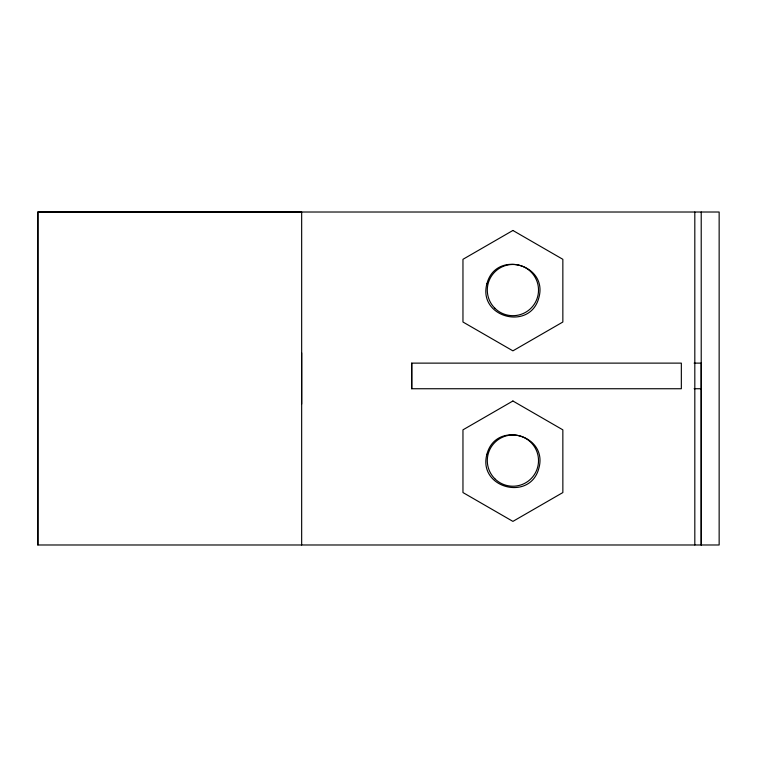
<?xml version="1.0" encoding="UTF-8"?>
<svg xmlns="http://www.w3.org/2000/svg" width="757" height="757" viewBox="0 0 757 757"><rect width="100%" height="100%" fill="white"/><g stroke="black" fill="none" stroke-linecap="round" stroke-linejoin="round"><path stroke-width="1.14" d="M37.85 544.983L37.85 212.017L719.15 212.017L719.15 544.983L37.85 544.983L37.85 212.017L301.665 212.017L301.665 544.983M301.665 404.115L301.665 352.885M411.732 388.738L411.732 363.133L681.338 363.123L681.338 388.738L411.732 388.738L411.732 363.123M701.219 212.017L701.219 544.983L701.219 363.133L694.131 363.123M694.131 388.729L701.219 388.738M694.812 212.017L694.822 544.983M486.931 283.705C477.553 317.334 530.193 331.443 538.889 297.624C548.267 263.985 495.627 249.886 486.931 283.705M486.931 454.238C477.553 487.868 530.193 501.976 538.889 468.157C548.267 434.518 495.627 420.419 486.931 454.238M512.905 230.469L462.962 259.31L462.962 322.018L512.905 350.851L562.848 322.018L562.848 259.31L512.905 230.469M512.905 401.002L462.962 429.844L462.962 492.552L512.905 521.384L562.858 492.552L562.848 429.844L512.905 401.002M494.794 308.184A25.615 25.615 0 0 0 537.65 296.706A25.615 25.615 0 0 0 506.282 265.338A25.615 25.615 0 0 0 494.794 308.184M494.794 478.717A25.615 25.615 0 0 0 537.65 467.239A25.615 25.615 0 0 0 506.282 435.871A25.615 25.615 0 0 0 494.794 478.717"/></g></svg>
